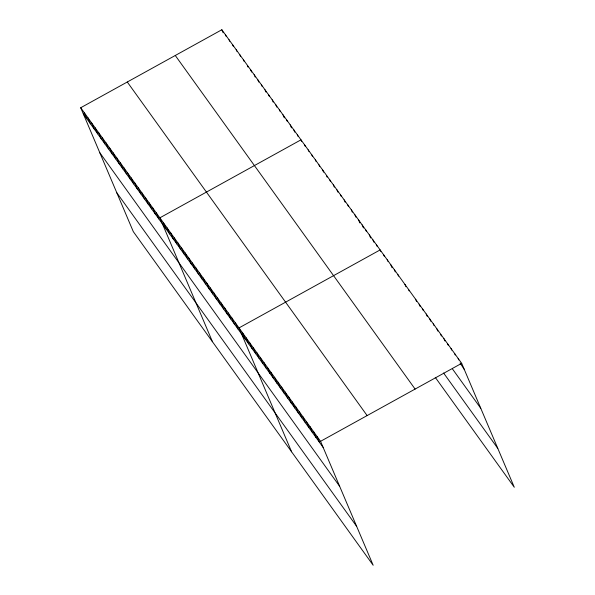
<?xml version="1.0" encoding="UTF-8"?>
<svg xmlns="http://www.w3.org/2000/svg" width="595" height="595" viewBox="0 0 595 595"><rect width="100%" height="100%" fill="white"/><g stroke="black" fill="none" stroke-linecap="round" stroke-linejoin="round"><path stroke-width="0.89" d="M80.712 107.74L320.556 441.319L373.162 565.25L133.317 231.663L80.712 107.74L221.838 29.75L461.683 363.337L514.288 487.26L435.272 377.364M320.556 441.319L461.683 363.337M464.279 369.443L460.084 362.987M452.416 368.878L480.782 408.326M443.587 373.005L497.784 448.385M175.272 55.484L415.109 389.071M127.285 81.998L367.13 415.585M83.307 113.846L323.145 447.433M99.811 152.729L339.648 486.308M116.813 192.787L356.658 526.367M458.135 358.406L458.782 359.93M454.595 353.475L455.242 354.999M451.047 348.544L451.694 350.068M447.499 343.613L448.147 345.137M443.952 338.681L444.926 340.972M440.731 334.509L441.386 336.041M436.864 328.819L437.838 331.11M433.316 323.888L433.971 325.413M429.776 318.957L430.743 321.248M426.228 314.026L427.203 316.317M422.681 309.088L423.328 310.62M419.14 304.157L420.107 306.455M415.593 299.226L416.567 301.524M408.497 289.363L409.152 290.896M404.957 284.432L405.924 286.723M397.862 274.57L398.509 276.102M394.321 269.639L395.288 271.93M390.774 264.708L392.068 267.765M387.226 259.777L387.873 261.309M383.686 254.846L384.333 256.378M380.785 251.447L380.138 249.915L239.012 327.904L291.609 451.828M376.538 244.909L377.185 246.442M372.939 239.911L373.913 242.202M369.346 234.906L370.64 237.963M365.747 229.901L366.394 231.425M362.147 224.895L363.448 227.952M358.554 219.897L359.849 222.946M354.955 214.892L355.929 217.182M351.355 209.886L352.329 212.177M347.755 204.881L348.41 206.413M344.163 199.875L345.13 202.174M340.563 194.877L341.21 196.402M336.963 189.872L337.938 192.163M333.371 184.867L334.338 187.157M329.771 179.861L330.418 181.393M326.499 175.622L327.146 177.154M322.572 169.858L323.546 172.148M318.98 164.852L319.627 166.377M315.38 159.847L316.027 161.379M311.78 154.841L312.427 156.373M308.188 149.843L308.835 151.368M304.588 144.838L305.235 146.363M301.635 141.357L300.988 139.832L159.862 217.822L212.467 341.746M297.388 134.827L298.043 136.359M293.796 129.829L294.763 132.12M290.196 124.824L291.49 127.88M286.597 119.818L287.244 121.343M283.004 114.813L284.298 117.87M279.405 109.807L280.052 111.339M275.805 104.809L276.779 107.1M272.205 99.804L273.179 102.095M268.613 94.798L269.26 96.323M265.013 89.793L265.987 92.084M261.413 84.795L262.06 86.32M257.821 79.79L258.788 82.08M254.221 74.784L255.196 77.075M250.621 69.779L251.596 72.069M247.349 65.539L247.996 67.071M243.429 59.775L244.076 61.3M239.83 54.77L240.477 56.294M236.23 49.764L236.877 51.289M232.638 44.759L233.285 46.291M229.038 39.761L229.685 41.286M225.438 34.755L226.085 36.28M221.838 29.75L223.14 32.807M317.009 436.388L319.604 442.502M313.461 431.457L316.057 437.57M309.921 426.526L312.509 432.639M306.373 421.595L308.969 427.708M302.825 416.664L305.421 422.777M299.278 411.733L301.873 417.846M295.737 406.802L298.333 412.915M292.19 401.87L294.785 407.984M288.642 396.939L291.238 403.053M285.102 392.008L287.69 398.122M281.554 387.077L284.15 393.191M278.006 382.146L280.602 388.26M274.466 377.215L277.054 383.329M270.918 372.284L273.514 378.398M267.371 367.353L269.966 373.459M263.823 362.422L266.419 368.528M260.283 357.491L262.871 363.597M256.735 352.56L259.331 358.666M253.187 347.629L255.783 353.735M249.647 342.698L252.235 348.804M246.099 337.767L248.695 343.873M242.552 332.836L245.147 338.942M235.412 322.899L238.007 329.005M231.812 317.894L234.408 324.007M228.212 312.888L230.808 319.002M224.62 307.89L227.208 313.996M221.02 302.885L223.616 308.991M217.42 297.879L220.016 303.993M213.828 292.874L216.416 298.988M210.228 287.868L212.824 293.982M206.629 282.87L209.224 288.977M203.029 277.865L205.625 283.979M199.437 272.86L202.025 278.973M195.837 267.854L198.433 273.968M192.237 262.856L194.833 268.962M188.645 257.851L191.233 263.957M185.045 252.845L187.641 258.959M181.445 247.84L184.041 253.953M177.846 242.834L180.441 248.948M174.253 237.836L176.841 243.943M170.653 232.831L173.249 238.945M167.054 227.826L169.649 233.939M163.461 222.82L166.05 228.934M156.262 212.817L158.858 218.923M152.662 207.811L155.258 213.925M149.07 202.806L151.658 208.919M145.47 197.808L148.066 203.914M141.87 192.802L144.466 198.909M138.278 187.797L140.866 193.911M134.678 182.791L137.274 188.905M131.079 177.786L133.674 183.9M127.479 172.788L130.074 178.894M123.886 167.783L126.475 173.889M120.287 162.777L122.882 168.891M116.687 157.772L119.283 163.885M113.095 152.774L115.683 158.88M109.495 147.768L112.091 153.874M105.895 142.763L108.491 148.876M102.295 137.757L104.891 143.871M98.703 132.752L101.291 138.866M95.103 127.754L97.699 133.86M91.504 122.748L94.099 128.855M87.911 117.743L90.5 123.857M84.311 112.738L86.907 118.851"/></g></svg>
